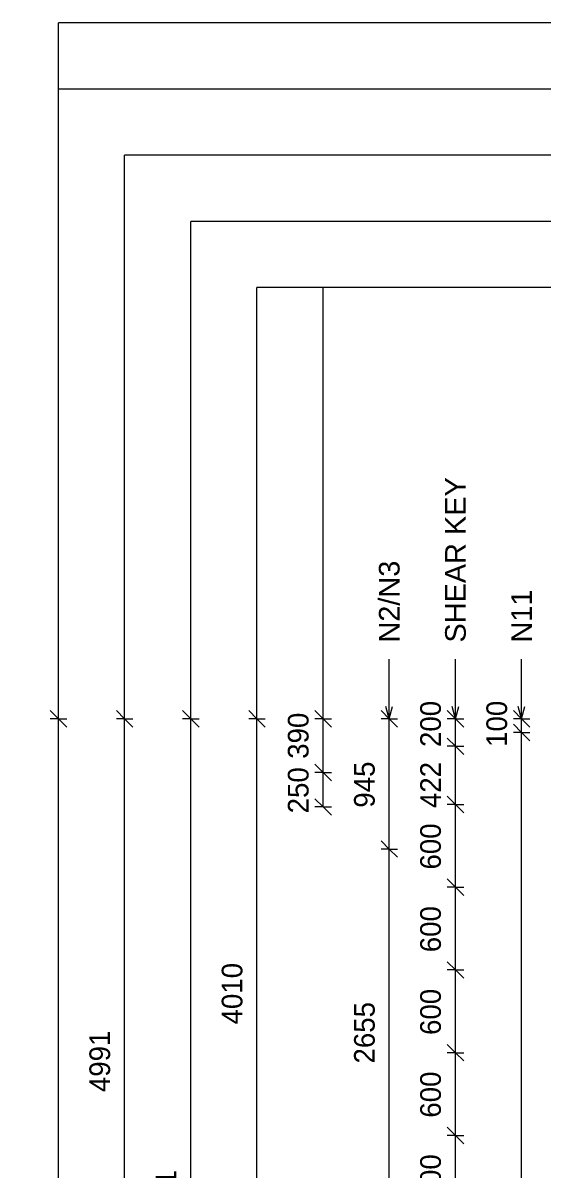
# Model space of a CAD drawing. Header units: millimetres. Extents: x -2679 to 14505, y -2685 to 13006.
# Drawn here: x -2679 to 1087, y 4433 to 12748 of the extents above; entities that cross this region are included whole.
import ezdxf

# ---------------------------------------------------------------- set-up
doc = ezdxf.new("R2010")
doc.units = ezdxf.units.MM
for name, color, linetype, lineweight in [('A-ANNO-DIMS', 211, 'Continuous', 9), ('A-ANNO-DIMS-60', 211, 'Continuous', 9), ('A-DETL-MBND', 5, 'Continuous', 18), ('G-ANNO-TEXT', 231, 'Continuous', 9)]:
    doc.layers.add(name, color=color, linetype=linetype, lineweight=lineweight)
doc.styles.add('Arial_1', font='arial.ttf', dxfattribs={"height": 150})
doc.styles.add('Nirmala UI Semilight', font='NirmalaS.ttf', dxfattribs={"height": 150})
doc.dimstyles.new('Arrow_Filled_-_2_5_NI_UI', dxfattribs={"dimscale": 304.8, "dimtxt": 157.104592, "dimasz": 0.393701, "dimexe": 0.19685, "dimexo": 0.0625, "dimgap": 0.19685, "dimtad": 1, "dimdec": 4, "dimzin": 0, "dimdsep": 46, "dimtxsty": 'Nirmala UI Semilight', "dimblk1": 'OBLIQUE', "dimblk2": 'OBLIQUE', "dimsah": 1, "dimcen": 0.09, "dimazin": 0, "dimtfac": 1, "dimtdec": 4, "dimtix": 1, "dimtmove": 2, "dimatfit": 3, "dimfxl": 0.19685, "dimfxlon": 1, "dimtvp": 1, "dimtolj": 1, "dimtzin": 0, "dimarcsym": 2})
doc.dimstyles.new('Arrow_Filled_-_2_5_NI_UI_1', dxfattribs={"dimscale": 304.8, "dimtxt": 157.104592, "dimasz": 0.393701, "dimexe": 0.19685, "dimexo": 0.0625, "dimgap": 0.19685, "dimtad": 1, "dimdec": 4, "dimzin": 0, "dimdsep": 46, "dimtxsty": 'Nirmala UI Semilight', "dimblk1": 'OBLIQUE', "dimblk2": 'OBLIQUE', "dimsah": 1, "dimcen": 0.09, "dimazin": 0, "dimtfac": 1, "dimtdec": 4, "dimtix": 1, "dimtmove": 0, "dimatfit": 3, "dimfxl": 0.19685, "dimfxlon": 1, "dimtvp": 1, "dimtolj": 1, "dimtzin": 0, "dimarcsym": 2})

# ---------------------------------------------------------------- blocks, each defined once
blk = doc.blocks.new('DIMBLOCK17-Elevation Front')
at = {"layer": 'A-ANNO-DIMS-60'}
for p, q in [((938.7, 7600), (878.7, 7660)), ((938.7, 7600), (878.7, 7600)), ((938.7, -1295), (938.7, 7600)), ((938.7, 7600), (998.7, 7540)), ((938.7, 7600), (998.7, 7600)), ((938.7, -1295), (878.7, -1235)), ((938.7, -1295), (878.7, -1295)), ((938.7, -1295), (998.7, -1355)), ((938.7, -1295), (998.7, -1295))]:
    blk.add_line(p, q, dxfattribs=at)
at = {"layer": 'A-ANNO-DIMS-60', "color": 0, "insert": (683, 2382.7), "char_height": 150, "width": 1847.55, "attachment_point": 1, "rotation": 90, "line_spacing_factor": 1.142579, "style": 'Nirmala UI Semilight'}
blk.add_mtext('T8@200mm C/C', dxfattribs=at)
blk = doc.blocks.new('_Oblique')
at = {"color": 0, "linetype": 'ByBlock', "lineweight": -2}
blk.add_line((-0.5, -0.5), (0.5, 0.5), dxfattribs=at)
blk = doc.blocks.new('DIMBLOCK18-Elevation Front')
at = {"layer": 'A-ANNO-DIMS-60'}
for p, q in [((938.7, 7700), (878.7, 7760)), ((938.7, 7700), (878.7, 7700)), ((938.7, 7600), (878.7, 7660)), ((938.7, 7600), (938.7, 7700)), ((938.7, 7700), (998.7, 7640)), ((938.7, 7700), (998.7, 7700)), ((938.7, 7600), (878.7, 7600)), ((938.7, 7600), (998.7, 7540)), ((938.7, 7600), (998.7, 7600))]:
    blk.add_line(p, q, dxfattribs=at)
at = {"layer": 'A-ANNO-DIMS-60', "color": 0, "insert": (683, 7495.8), "char_height": 150, "width": 370.196, "attachment_point": 1, "rotation": 90, "line_spacing_factor": 1.142579, "style": 'Nirmala UI Semilight'}
blk.add_mtext('100', dxfattribs=at)
blk = doc.blocks.new('DIMBLOCK29-Elevation Front')
at = {"layer": 'A-ANNO-DIMS-60'}
for p, q in [((458.7, 4677.5), (398.7, 4737.5)), ((458.7, 4677.5), (398.7, 4677.5)), ((458.7, 4077.5), (458.7, 4677.5)), ((458.7, 4677.5), (518.7, 4617.5)), ((458.7, 4677.5), (518.7, 4677.5)), ((458.7, 4077.5), (398.7, 4137.5)), ((458.7, 4077.5), (398.7, 4077.5)), ((458.7, 4077.5), (518.7, 4017.5)), ((458.7, 4077.5), (518.7, 4077.5))]:
    blk.add_line(p, q, dxfattribs=at)
at = {"layer": 'A-ANNO-DIMS-60', "color": 0, "insert": (203, 4206.1), "char_height": 150, "width": 411.328, "attachment_point": 1, "rotation": 90, "line_spacing_factor": 1.142579, "style": 'Nirmala UI Semilight'}
blk.add_mtext('600', dxfattribs=at)
blk = doc.blocks.new('DIMBLOCK30-Elevation Front')
at = {"layer": 'A-ANNO-DIMS-60'}
for p, q in [((458.7, 5277.5), (398.7, 5337.5)), ((458.7, 5277.5), (398.7, 5277.5)), ((458.7, 4677.5), (458.7, 5277.5)), ((458.7, 5277.5), (518.7, 5217.5)), ((458.7, 5277.5), (518.7, 5277.5)), ((458.7, 4677.5), (398.7, 4737.5)), ((458.7, 4677.5), (398.7, 4677.5)), ((458.7, 4677.5), (518.7, 4617.5)), ((458.7, 4677.5), (518.7, 4677.5))]:
    blk.add_line(p, q, dxfattribs=at)
at = {"layer": 'A-ANNO-DIMS-60', "color": 0, "insert": (203, 4806.1), "char_height": 150, "width": 411.328, "attachment_point": 1, "rotation": 90, "line_spacing_factor": 1.142579, "style": 'Nirmala UI Semilight'}
blk.add_mtext('600', dxfattribs=at)
blk = doc.blocks.new('DIMBLOCK31-Elevation Front')
at = {"layer": 'A-ANNO-DIMS-60'}
for p, q in [((458.7, 5877.5), (398.7, 5937.5)), ((458.7, 5877.5), (398.7, 5877.5)), ((458.7, 5277.5), (458.7, 5877.5)), ((458.7, 5877.5), (518.7, 5817.5)), ((458.7, 5877.5), (518.7, 5877.5)), ((458.7, 5277.5), (398.7, 5337.5)), ((458.7, 5277.5), (398.7, 5277.5)), ((458.7, 5277.5), (518.7, 5217.5)), ((458.7, 5277.5), (518.7, 5277.5))]:
    blk.add_line(p, q, dxfattribs=at)
at = {"layer": 'A-ANNO-DIMS-60', "color": 0, "insert": (203, 5406.1), "char_height": 150, "width": 411.328, "attachment_point": 1, "rotation": 90, "line_spacing_factor": 1.142579, "style": 'Nirmala UI Semilight'}
blk.add_mtext('600', dxfattribs=at)
blk = doc.blocks.new('DIMBLOCK32-Elevation Front')
at = {"layer": 'A-ANNO-DIMS-60'}
for p, q in [((458.7, 6477.5), (398.7, 6537.5)), ((458.7, 6477.5), (398.7, 6477.5)), ((458.7, 5877.5), (458.7, 6477.5)), ((458.7, 6477.5), (518.7, 6417.5)), ((458.7, 6477.5), (518.7, 6477.5)), ((458.7, 5877.5), (398.7, 5937.5)), ((458.7, 5877.5), (398.7, 5877.5)), ((458.7, 5877.5), (518.7, 5817.5)), ((458.7, 5877.5), (518.7, 5877.5))]:
    blk.add_line(p, q, dxfattribs=at)
at = {"layer": 'A-ANNO-DIMS-60', "color": 0, "insert": (203, 6006.1), "char_height": 150, "width": 411.328, "attachment_point": 1, "rotation": 90, "line_spacing_factor": 1.142579, "style": 'Nirmala UI Semilight'}
blk.add_mtext('600', dxfattribs=at)
blk = doc.blocks.new('DIMBLOCK33-Elevation Front')
at = {"layer": 'A-ANNO-DIMS-60'}
for p, q in [((458.7, 7077.5), (398.7, 7137.5)), ((458.7, 7077.5), (398.7, 7077.5)), ((458.7, 6477.5), (458.7, 7077.5)), ((458.7, 7077.5), (518.7, 7017.5)), ((458.7, 7077.5), (518.7, 7077.5)), ((458.7, 6477.5), (398.7, 6537.5)), ((458.7, 6477.5), (398.7, 6477.5)), ((458.7, 6477.5), (518.7, 6417.5)), ((458.7, 6477.5), (518.7, 6477.5))]:
    blk.add_line(p, q, dxfattribs=at)
at = {"layer": 'A-ANNO-DIMS-60', "color": 0, "insert": (203, 6606.1), "char_height": 150, "width": 411.328, "attachment_point": 1, "rotation": 90, "line_spacing_factor": 1.142579, "style": 'Nirmala UI Semilight'}
blk.add_mtext('600', dxfattribs=at)
blk = doc.blocks.new('DIMBLOCK34-Elevation Front')
at = {"layer": 'A-ANNO-DIMS-60'}
for p, q in [((458.7, 7500), (398.7, 7560)), ((458.7, 7500), (398.7, 7500)), ((458.7, 7077.5), (458.7, 7500)), ((458.7, 7500), (518.7, 7440)), ((458.7, 7500), (518.7, 7500)), ((458.7, 7077.5), (398.7, 7137.5)), ((458.7, 7077.5), (398.7, 7077.5)), ((458.7, 7077.5), (518.7, 7017.5)), ((458.7, 7077.5), (518.7, 7077.5))]:
    blk.add_line(p, q, dxfattribs=at)
at = {"layer": 'A-ANNO-DIMS-60', "color": 0, "insert": (203, 7052), "char_height": 150, "width": 414.756, "attachment_point": 1, "rotation": 90, "line_spacing_factor": 1.142579, "style": 'Nirmala UI Semilight'}
blk.add_mtext('422', dxfattribs=at)
blk = doc.blocks.new('DIMBLOCK35-Elevation Front')
at = {"layer": 'A-ANNO-DIMS-60'}
for p, q in [((458.7, 7700), (398.7, 7760)), ((458.7, 7700), (398.7, 7700)), ((458.7, 7500), (458.7, 7700)), ((458.7, 7700), (518.7, 7640)), ((458.7, 7700), (518.7, 7700)), ((458.7, 7500), (398.7, 7560)), ((458.7, 7500), (398.7, 7500)), ((458.7, 7500), (518.7, 7440)), ((458.7, 7500), (518.7, 7500))]:
    blk.add_line(p, q, dxfattribs=at)
at = {"layer": 'A-ANNO-DIMS-60', "color": 0, "insert": (203, 7494.9), "char_height": 150, "width": 411.328, "attachment_point": 1, "rotation": 90, "line_spacing_factor": 1.142579, "style": 'Nirmala UI Semilight'}
blk.add_mtext('200', dxfattribs=at)
blk = doc.blocks.new('DIMBLOCK46-Elevation Front')
at = {"layer": 'A-ANNO-DIMS-60'}
for p, q in [((-501.3, 7310), (-561.3, 7370)), ((-501.3, 7310), (-561.3, 7310)), ((-501.3, 7060), (-501.3, 7310)), ((-501.3, 7310), (-441.3, 7250)), ((-501.3, 7310), (-441.3, 7310)), ((-501.3, 7060), (-561.3, 7120)), ((-501.3, 7060), (-561.3, 7060)), ((-501.3, 7060), (-441.3, 7000)), ((-501.3, 7060), (-441.3, 7060))]:
    blk.add_line(p, q, dxfattribs=at)
at = {"layer": 'A-ANNO-DIMS-60', "color": 0, "insert": (-757, 7013.6), "char_height": 150, "width": 411.328, "attachment_point": 1, "rotation": 90, "line_spacing_factor": 1.142579, "style": 'Nirmala UI Semilight'}
blk.add_mtext('250', dxfattribs=at)
blk = doc.blocks.new('DIMBLOCK47-Elevation Front')
at = {"layer": 'A-ANNO-DIMS-60'}
for p, q in [((-501.3, 7700), (-561.3, 7760)), ((-501.3, 7700), (-561.3, 7700)), ((-501.3, 7310), (-501.3, 7700)), ((-501.3, 7700), (-441.3, 7640)), ((-501.3, 7700), (-441.3, 7700)), ((-501.3, 7310), (-561.3, 7370)), ((-501.3, 7310), (-561.3, 7310)), ((-501.3, 7310), (-441.3, 7250)), ((-501.3, 7310), (-441.3, 7310))]:
    blk.add_line(p, q, dxfattribs=at)
at = {"layer": 'A-ANNO-DIMS-60', "color": 0, "insert": (-757, 7409.3), "char_height": 150, "width": 411.328, "attachment_point": 1, "rotation": 90, "line_spacing_factor": 1.142579, "style": 'Nirmala UI Semilight'}
blk.add_mtext('390', dxfattribs=at)
blk = doc.blocks.new('DIMBLOCK52-Elevation Front')
at = {"layer": 'A-ANNO-DIMS-60'}
for p, q in [((-981.3, 7700), (-1041.3, 7760)), ((-981.3, 7700), (-1041.3, 7700)), ((-981.3, 3690.3), (-981.3, 7700)), ((-981.3, 7700), (-921.3, 7640)), ((-981.3, 7700), (-921.3, 7700)), ((-981.3, 3690.3), (-1041.3, 3750.3)), ((-981.3, 3690.3), (-1041.3, 3690.3)), ((-981.3, 3690.3), (-921.3, 3630.3)), ((-981.3, 3690.3), (-921.3, 3690.3))]:
    blk.add_line(p, q, dxfattribs=at)
at = {"layer": 'A-ANNO-DIMS-60', "color": 0, "insert": (-1237, 5482.4), "char_height": 150, "width": 510.733, "attachment_point": 1, "rotation": 90, "line_spacing_factor": 1.142579, "style": 'Nirmala UI Semilight'}
blk.add_mtext('4010', dxfattribs=at)
blk = doc.blocks.new('DIMBLOCK56-Elevation Front')
at = {"layer": 'A-ANNO-DIMS-60'}
for p, q in [((-1461.3, 7700), (-1521.3, 7760)), ((-1461.3, 7700), (-1521.3, 7700)), ((-1461.3, 678.9), (-1461.3, 7700)), ((-1461.3, 7700), (-1401.3, 7640)), ((-1461.3, 7700), (-1401.3, 7700)), ((-1461.3, 678.9), (-1521.3, 738.9)), ((-1461.3, 678.9), (-1521.3, 678.9)), ((-1461.3, 678.9), (-1401.3, 618.9)), ((-1461.3, 678.9), (-1401.3, 678.9))]:
    blk.add_line(p, q, dxfattribs=at)
at = {"layer": 'A-ANNO-DIMS-60', "color": 0, "insert": (-1717, 3980.9), "char_height": 150, "width": 500.45, "attachment_point": 1, "rotation": 90, "line_spacing_factor": 1.142579, "style": 'Nirmala UI Semilight'}
blk.add_mtext('7021', dxfattribs=at)
blk = doc.blocks.new('DIMBLOCK59-Elevation Front')
at = {"layer": 'A-ANNO-DIMS-60'}
for p, q in [((-1941.3, 7700), (-2001.3, 7760)), ((-1941.3, 7700), (-2001.3, 7700)), ((-1941.3, 2708.5), (-1941.3, 7700)), ((-1941.3, 7700), (-1881.3, 7640)), ((-1941.3, 7700), (-1881.3, 7700)), ((-1941.3, 2708.5), (-2001.3, 2768.5)), ((-1941.3, 2708.5), (-2001.3, 2708.5)), ((-1941.3, 2708.5), (-1881.3, 2648.5)), ((-1941.3, 2708.5), (-1881.3, 2708.5))]:
    blk.add_line(p, q, dxfattribs=at)
at = {"layer": 'A-ANNO-DIMS-60', "color": 0, "insert": (-2197, 4991.5), "char_height": 150, "width": 510.733, "attachment_point": 1, "rotation": 90, "line_spacing_factor": 1.142579, "style": 'Nirmala UI Semilight'}
blk.add_mtext('4991', dxfattribs=at)
blk = doc.blocks.new('DIMBLOCK72-Elevation Front')
at = {"layer": 'A-ANNO-DIMS-60'}
for p, q in [((-2421.3, 7700), (-2481.3, 7760)), ((-2421.3, 7700), (-2481.3, 7700)), ((-2421.3, -1395), (-2421.3, 7700)), ((-2421.3, 7700), (-2361.3, 7640)), ((-2421.3, 7700), (-2361.3, 7700)), ((-2421.3, -1395), (-2481.3, -1335)), ((-2421.3, -1395), (-2481.3, -1395)), ((-2421.3, -1395), (-2361.3, -1455)), ((-2421.3, -1395), (-2361.3, -1395))]:
    blk.add_line(p, q, dxfattribs=at)
at = {"layer": 'A-ANNO-DIMS-60', "color": 0, "insert": (-2677, 2924), "char_height": 150, "width": 548.438, "attachment_point": 1, "rotation": 90, "line_spacing_factor": 1.142579, "style": 'Nirmala UI Semilight'}
blk.add_mtext('9095', dxfattribs=at)
blk = doc.blocks.new('DIMBLOCK79-Elevation Front')
at = {"layer": 'A-ANNO-DIMS-60'}
for p, q in [((-21.3, 6755), (-81.3, 6815)), ((-21.3, 6755), (-81.3, 6755)), ((-21.3, 4100), (-21.3, 6755)), ((-21.3, 6755), (38.7, 6695)), ((-21.3, 6755), (38.7, 6755)), ((-21.3, 4100), (-81.3, 4160)), ((-21.3, 4100), (-81.3, 4100)), ((-21.3, 4100), (38.7, 4040)), ((-21.3, 4100), (38.7, 4100))]:
    blk.add_line(p, q, dxfattribs=at)
at = {"layer": 'A-ANNO-DIMS-60', "color": 0, "insert": (-277, 5199), "char_height": 150, "width": 548.438, "attachment_point": 1, "rotation": 90, "line_spacing_factor": 1.142579, "style": 'Nirmala UI Semilight'}
blk.add_mtext('2655', dxfattribs=at)
blk = doc.blocks.new('DIMBLOCK80-Elevation Front')
at = {"layer": 'A-ANNO-DIMS-60'}
for p, q in [((-21.3, 7700), (-81.3, 7760)), ((-21.3, 7700), (-81.3, 7700)), ((-21.3, 6755), (-21.3, 7700)), ((-21.3, 7700), (38.7, 7640)), ((-21.3, 7700), (38.7, 7700)), ((-21.3, 6755), (-81.3, 6815)), ((-21.3, 6755), (-81.3, 6755)), ((-21.3, 6755), (38.7, 6695)), ((-21.3, 6755), (38.7, 6755))]:
    blk.add_line(p, q, dxfattribs=at)
at = {"layer": 'A-ANNO-DIMS-60', "color": 0, "insert": (-277, 7054.7), "char_height": 150, "width": 414.756, "attachment_point": 1, "rotation": 90, "line_spacing_factor": 1.142579, "style": 'Nirmala UI Semilight'}
blk.add_mtext('945', dxfattribs=at)

msp = doc.modelspace()

# ---------------------------------------------------------------- linework, layer by layer
at = {"layer": 'A-DETL-MBND'}
for p, q in [((-2421.32811, 7700), (-2421.32811, 12747.58186)), ((3234.56745, 12747.58186), (-2421.32811, 12747.58186)), ((3234.56745, 12267.58186), (-2421.32811, 12267.58186)), ((-1941.32811, 7700), (-1941.32811, 11787.58186)), ((3234.56745, 11787.58186), (-1941.32811, 11787.58186)), ((-1461.32811, 7700), (-1461.32811, 11307.58186)), ((3234.56745, 11307.58186), (-1461.32811, 11307.58186)), ((-981.32811, 7700), (-981.32811, 10827.58186)), ((3234.56745, 10827.58186), (-981.32811, 10827.58186)), ((-501.32811, 7700), (-501.32811, 10827.58186))]:
    msp.add_line(p, q, dxfattribs=at)
at = {"layer": 'G-ANNO-TEXT', "color": 7}
for p, q in [((-21.70869, 7699.99586), (-21.70869, 8132.62273)), ((458.64195, 7699.99586), (458.64195, 8132.62273)), ((938.64195, 7699.99586), (938.64195, 8132.62273)), ((-21.70869, 7699.99586), (-45.82412, 7789.99586)), ((-21.70869, 7699.99586), (2.40674, 7789.99586)), ((458.64195, 7699.99586), (434.52652, 7789.99586)), ((458.64195, 7699.99586), (482.75737, 7789.99586)), ((938.64195, 7699.99586), (914.52652, 7789.99586)), ((938.64195, 7699.99586), (962.75737, 7789.99586))]:
    msp.add_line(p, q, dxfattribs=at)

# ---------------------------------------------------------------- texts
at = {"layer": 'G-ANNO-TEXT', "color": 7, "char_height": 150, "attachment_point": 1, "rotation": 90, "style": 'Arial_1'}
for s, insert, width in [('SHEAR KEY', (383.64195, 8252.62273), 1447.847625), ('N2/N3', (-96.70869, 8252.62273), 716.708625), ('N11', (863.64195, 8252.62273), 461.772)]:
    msp.add_mtext(s, dxfattribs=dict(at, insert=insert, width=width))

# ---------------------------------------------------------------- dimensions: what is measured, and where the dimension line sits
at = {"layer": 'A-ANNO-DIMS'}
for base, p1, p2, override, picture, middle in [((458.67189, 7700), (518.67189, 7500), (518.67189, 7700), {"dimpost": '<>', "dimfxl": 200}, 'DIMBLOCK35-Elevation Front', (302.96874, 7700.5393)), ((-501.32811, 7700), (-441.32811, 7310), (-441.32811, 7700), {"dimpost": '<>', "dimfxl": 390}, 'DIMBLOCK47-Elevation Front', (-657.03126, 7614.94818)), ((458.67189, 7500), (518.67189, 7077.50781), (518.67189, 7500), {"dimpost": '<>', "dimfxl": 422.492188}, 'DIMBLOCK34-Elevation Front', (302.96874, 7259.4091))]:
    dim = msp.add_linear_dim(base=base, p1=p1, p2=p2, angle=90, dimstyle='Arrow_Filled_-_2_5_NI_UI', override=override, dxfattribs=at)
    dim.commit()
    dim.dimension.update_dxf_attribs({"geometry": picture, "text_midpoint": middle, "dimtype": 160, "text_rotation": 90})
for base, p1, p2, override, picture, middle in [((938.67189, 7700), (998.67189, 7600), (998.67189, 7700), {"dimpost": '<>', "dimfxl": 100}, 'DIMBLOCK18-Elevation Front', (800.74302, 7650)), ((-2421.32811, 7700), (-2361.32811, -1395), (-2361.32811, 7700), {"dimpost": '<>', "dimfxl": 9095}, 'DIMBLOCK72-Elevation Front', (-2558.89087, 3152.5)), ((-1941.32811, 7700), (-1881.32811, 2708.5228), (-1881.32811, 7700), {"dimpost": '<>', "dimfxl": 4991.477198}, 'DIMBLOCK59-Elevation Front', (-2079.30928, 5204.2614)), ((-1461.32811, 7700), (-1401.32811, 678.89876), (-1401.32811, 7700), {"dimpost": '<>', "dimfxl": 7021.101243}, 'DIMBLOCK56-Elevation Front', (-1599.25698, 4189.44938)), ((-981.3281102701, 7699.9999999996), (-921.3281102701, 3690.3313522904), (-921.3281102701, 7699.9999999996), {"dimpost": '<>', "dimfxl": 4009.668648}, 'DIMBLOCK52-Elevation Front', (-1119.2569807354, 5695.165676145)), ((-21.32811, 7700), (38.67189, 6755), (38.67189, 7700), {"dimpost": '<>', "dimfxl": 945}, 'DIMBLOCK80-Elevation Front', (-158.89087, 7227.5)), ((-501.32811, 7310), (-441.32811, 7060), (-441.32811, 7310), {"dimpost": '<>', "dimfxl": 250}, 'DIMBLOCK46-Elevation Front', (-638.83857, 7185)), ((458.67189, 7077.50781), (518.67189, 6477.50781), (518.67189, 7077.50781), {"dimpost": '<>', "dimfxl": 600}, 'DIMBLOCK33-Elevation Front', (321.10913, 6777.50781)), ((-21.32811, 6755), (38.67189, 4100), (38.67189, 6755), {"dimpost": '<>', "dimfxl": 2655}, 'DIMBLOCK79-Elevation Front', (-158.89087, 5427.5)), ((458.67189, 6477.50781), (518.67189, 5877.50781), (518.67189, 6477.50781), {"dimpost": '<>', "dimfxl": 600}, 'DIMBLOCK32-Elevation Front', (321.10913, 6177.50781)), ((458.67189, 5877.50781), (518.67189, 5277.50781), (518.67189, 5877.50781), {"dimpost": '<>', "dimfxl": 600}, 'DIMBLOCK31-Elevation Front', (321.10913, 5577.50781)), ((458.67189, 5277.50781), (518.67189, 4677.50781), (518.67189, 5277.50781), {"dimpost": '<>', "dimfxl": 600}, 'DIMBLOCK30-Elevation Front', (321.10913, 4977.50781)), ((458.67189, 4677.50781), (518.67189, 4077.50781), (518.67189, 4677.50781), {"dimpost": '<>', "dimfxl": 600}, 'DIMBLOCK29-Elevation Front', (321.10913, 4377.50781))]:
    dim = msp.add_linear_dim(base=base, p1=p1, p2=p2, angle=90, dimstyle='Arrow_Filled_-_2_5_NI_UI_1', override=override, dxfattribs=at)
    dim.commit()
    dim.dimension.update_dxf_attribs({"geometry": picture, "text_midpoint": middle})
dim = msp.add_linear_dim(base=(938.67189, 7600), p1=(998.67189, -1295), p2=(998.67189, 7600), angle=90, text='T8@200mm C/C', dimstyle='Arrow_Filled_-_2_5_NI_UI_1', override={"dimpost": '<>', "dimfxl": 8895}, dxfattribs=at)
dim.commit()
dim.dimension.update_dxf_attribs({"geometry": 'DIMBLOCK17-Elevation Front', "text_midpoint": (789.96896, 3152.5)})

doc.saveas('drawing.dxf')
